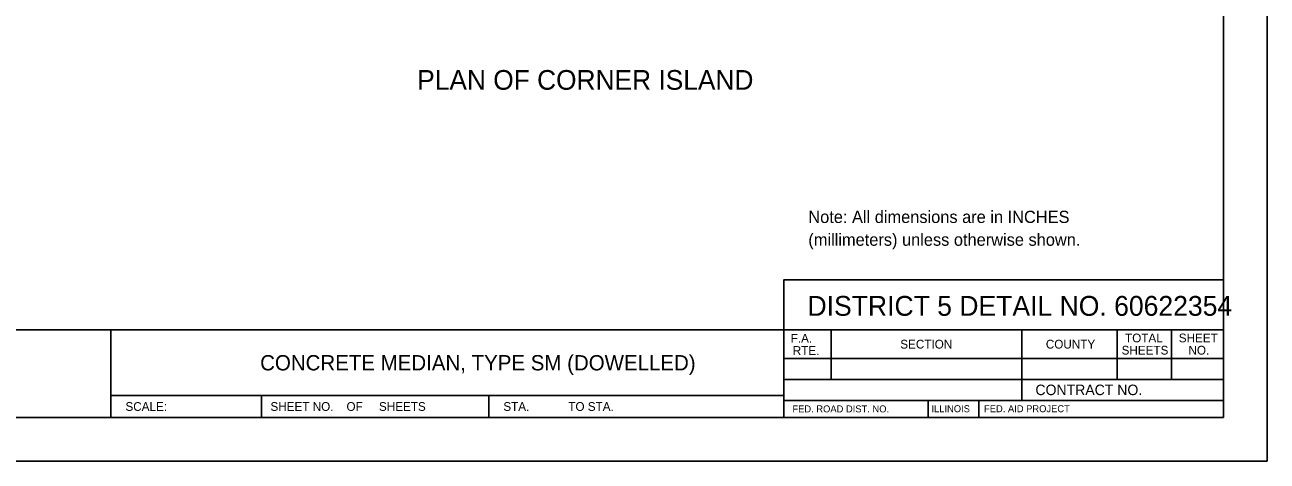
# Model space of a CAD drawing. Extents: x 99537 to 100217, y 100016 to 100456.
# Drawn here: x 99932.9 to 100217.1, y 100016.2 to 100116 of the extents above; entities that cross this region are included whole.
import ezdxf

# ---------------------------------------------------------------- set-up
doc = ezdxf.new("R2010")
doc.units = 0
for name, color, linetype in [('Design_PR_Roadway Notes', 7, 'Continuous'), ('Sheets_50 Reference Boundary', 7, 'Continuous'), ('Sheets_General Details', 7, 'Continuous'), ('Sheets_Printer Plotting Border', 7, 'Continuous')]:
    doc.layers.add(name, color=color, linetype=linetype)

msp = doc.modelspace()

# ---------------------------------------------------------------- linework, layer by layer
at = {"layer": 'Sheets_50 Reference Boundary'}
msp.add_lwpolyline([(99577.07, 100446.23), (100207.07, 100446.23), (100207.07, 100046.23), (99577.07, 100046.23)], close=True, dxfattribs=at)
at = {"layer": 'Sheets_General Details'}
for p, q in [((100217.07, 100016.23), (100217.07, 100456.23)), ((99577.07, 100046.23), (100207.07, 100046.23)), ((99952.56, 100046.23), (99952.56, 100026.23)), ((100106.56, 100046.23), (100106.56, 100026.23)), ((100117.36, 100046.23), (100117.36, 100034.93)), ((100160.96, 100046.23), (100160.96, 100030.13)), ((100182.8, 100046.23), (100182.8, 100034.93)), ((100195.22, 100046.23), (100195.22, 100034.93)), ((100106.56, 100039.73), (100207.07, 100039.73)), ((100106.56, 100034.93), (100207.07, 100034.93)), ((99952.56, 100031.23), (100106.56, 100031.23)), ((99987.07, 100031.23), (99987.07, 100026.23)), ((100039.07, 100031.23), (100039.07, 100026.23)), ((100106.56, 100030.13), (100207.07, 100030.13)), ((100139.5, 100030.13), (100139.5, 100026.23)), ((100151.1, 100030.13), (100151.1, 100026.23)), ((100217.07, 100016.23), (99537.07, 100016.23))]:
    msp.add_line(p, q, dxfattribs=at)
for points in [[(99577.07, 100446.23), (100207.07, 100446.23), (100207.07, 100026.23), (99577.07, 100026.23)], [(100106.56, 100046.23), (100207.07, 100046.23), (100207.07, 100057.72), (100106.56, 100057.72)]]:
    msp.add_lwpolyline(points, close=True, dxfattribs=at)
at = {"layer": 'Sheets_Printer Plotting Border'}
msp.add_lwpolyline([(99537.07, 100016.23), (100217.07, 100016.23), (100217.07, 100456.23), (99537.07, 100456.23)], close=True, dxfattribs=at)

# ---------------------------------------------------------------- texts
at = {"layer": 'Design_PR_Roadway Notes'}
msp.add_text('PLAN OF CORNER ISLAND', height=4.5, dxfattribs=at).set_placement((100022.67, 100101.16))
at = {"layer": 'Sheets_General Details'}
for s, height, p in [('Note: All dimensions are in INCHES', 2.8003, (100112.13, 100070.69)), ('(millimeters) unless otherwise shown.', 2.8003, (100112.13, 100065.48)), ('DISTRICT 5 DETAIL NO. 60622354   ', 4.5381, (100111.94, 100049.47)), ('F.A.', 2, (100108.1, 100043.33)), ('SECTION', 2, (100133.16, 100041.98)), ('COUNTY', 2, (100166.45, 100041.98)), ('TOTAL', 2, (100184.57, 100043.4)), ('SHEET', 2, (100196.86, 100043.4)), ('CONCRETE MEDIAN, TYPE SM (DOWELLED)', 3.5, (99986.75, 100036.98)), ('RTE.', 2, (100108.56, 100040.53)), ('SHEETS', 2, (100183.78, 100040.6)), ('NO.', 2, (100199.07, 100040.6)), ('CONTRACT NO.      ', 2.4, (100164.07, 100031.33)), ('SCALE:          ', 2, (99955.94, 100027.73)), ('SHEET NO.    OF     SHEETS', 2, (99989.11, 100027.73)), ('STA.            TO STA.            ', 2, (100042.37, 100027.73)), ('FED. ROAD DIST. NO.  ', 1.6, (100108.49, 100027.38)), ('ILLINOIS', 1.6, (100140.29, 100027.42)), ('FED. AID PROJECT', 1.6, (100152.32, 100027.42))]:
    msp.add_text(s, height=height, dxfattribs=at).set_placement(p)

doc.saveas('drawing.dxf')
